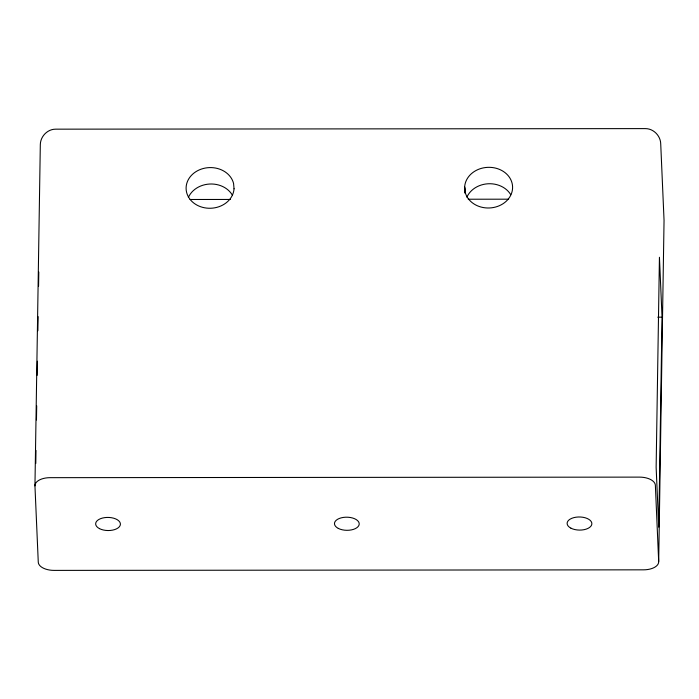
<?xml version="1.0" encoding="UTF-8"?>
<svg xmlns="http://www.w3.org/2000/svg" width="699" height="699" viewBox="0 0 699 699"><rect width="100%" height="100%" fill="white"/><g stroke="black" fill="none" stroke-linecap="round" stroke-linejoin="round"><path stroke-width="1.05" d="M34.95 485.892L40.315 144.649C40.42 136.445 47.453 129.062 55.78 129.166L645.256 128.607C653.539 128.52 660.669 135.851 660.73 144.064L664.05 220.368L658.685 561.612A15.474 8.205 0.9 0 1 643.578 569.834L54.103 570.393A15.474 8.205 0.9 0 1 38.27 562.197L34.95 485.892A15.474 8.205 0.9 0 1 50.066 477.67L639.533 477.12A15.474 8.205 0.9 0 1 655.365 485.307L658.685 561.612M35.789 463.498L35.99 450.444M36.47 419.977L36.697 405.831M37.169 375.363L37.396 361.217M37.877 330.749L38.096 316.612M38.576 286.144L38.794 271.998M662.04 317.163L658.746 527.16L656.134 467.264L659.437 257.267L662.04 317.163L657.776 317.171M190.058 199.486L230.425 199.451M468.234 199.224L508.592 199.189M464.66 186.825L465.132 192.111A23.993 20.332 -2.5 0 0 502.983 203.767A23.993 20.332 -2.5 0 0 499.934 169.595A23.993 20.332 -2.5 0 0 464.66 186.825L464.922 192.976M464.73 187.682L464.957 192.81M466.88 197.17A23.993 20.332 -2.5 0 1 488.033 183.776A23.993 20.332 -2.5 0 1 510.724 194.637M188.372 197.433A23.993 20.332 -2.5 0 1 209.525 184.038A23.993 20.332 -2.5 0 1 232.217 194.899M234.043 188.765L233.571 183.47A23.993 20.332 -2.5 0 0 195.72 171.814A23.993 20.332 -2.5 0 0 198.769 205.995A23.993 20.332 -2.5 0 0 234.043 188.765M99.476 528.627A12.381 6.562 0.9 0 0 120.062 525.665A12.381 6.562 0.9 0 0 104.553 517.644A12.381 6.562 0.9 0 0 99.476 528.627M338.29 528.4A12.381 6.562 0.9 0 0 358.875 525.438A12.381 6.562 0.9 0 0 343.358 517.417A12.381 6.562 0.9 0 0 338.29 528.4M570.943 528.182A12.381 6.562 0.9 0 0 591.52 525.22A12.381 6.562 0.9 0 0 576.011 517.199A12.381 6.562 0.9 0 0 570.943 528.182"/></g></svg>
